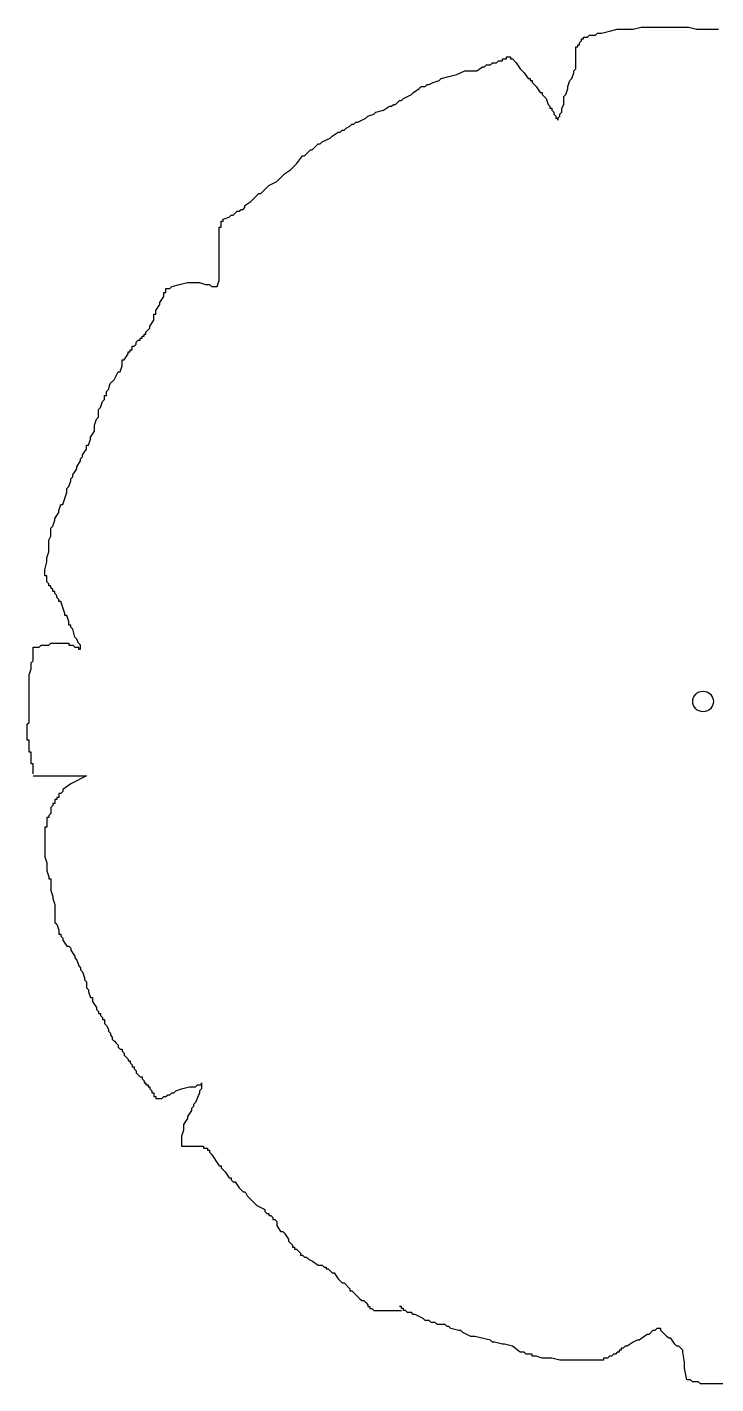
# Model space of a CAD drawing. Extents: x -4.01 to 4.09, y -4.05 to 4.
# Drawn here: x -4.01 to 0.08, y -4.05 to 4 of the extents above; entities that cross this region are included whole.
import ezdxf

# ---------------------------------------------------------------- set-up
doc = ezdxf.new("R2010")
doc.units = 0
doc.header["$MEASUREMENT"] = 0
doc.layers.add('P-ARVORE', color=2, linetype='CONTINUOUS')

msp = doc.modelspace()

# ---------------------------------------------------------------- linework, layer by layer
at = {"layer": 'P-ARVORE'}
for p, q in [((-0.6856, 3.9443), (-0.6739, 3.956)), ((-0.6739, 3.956), (-0.6387, 3.956)), ((-0.6387, 3.956), (-0.627, 3.9678)), ((-0.627, 3.9678), (-0.6035, 3.9678)), ((-0.6035, 3.9678), (-0.5563, 3.9795)), ((-0.5563, 3.9795), (-0.5093, 3.9913)), ((-0.5093, 3.9913), (-0.4152, 3.9913)), ((-0.4152, 3.9913), (-0.3683, 4.003)), ((-0.3683, 4.003), (-0.0861, 4.003)), ((-0.0861, 4.003), (-0.0389, 3.9913)), ((-0.0389, 3.9913), (0.0905, 3.9913)), ((-0.7563, 3.7562), (-0.7563, 3.8856)), ((-0.7563, 3.8856), (-0.7446, 3.8856)), ((-0.7446, 3.8856), (-0.7446, 3.8973)), ((-0.7446, 3.8973), (-0.7329, 3.8973)), ((-0.7329, 3.9091), (-0.7211, 3.9208)), ((-0.7329, 3.8973), (-0.7329, 3.9091)), ((-0.7211, 3.9208), (-0.7211, 3.9326)), ((-0.7211, 3.9326), (-0.7094, 3.9326)), ((-0.7094, 3.9326), (-0.7094, 3.9443)), ((-0.7094, 3.9443), (-0.6856, 3.9443)), ((-1.262, 3.7797), (-1.2503, 3.7914)), ((-1.2503, 3.7914), (-1.2265, 3.7914)), ((-1.2265, 3.7914), (-1.2147, 3.8032)), ((-1.2147, 3.8032), (-1.1913, 3.8032)), ((-1.1913, 3.8032), (-1.1913, 3.8149)), ((-1.1913, 3.8149), (-1.1678, 3.8149)), ((-1.1678, 3.8149), (-1.1678, 3.8266)), ((-1.1678, 3.8266), (-1.1444, 3.8266)), ((-1.1444, 3.8266), (-1.1444, 3.8149)), ((-1.1444, 3.8149), (-1.1326, 3.8149)), ((-1.1326, 3.8149), (-1.1092, 3.7914)), ((-1.1092, 3.7914), (-1.0854, 3.7562)), ((-1.5559, 3.6975), (-1.5089, 3.7092)), ((-1.5089, 3.7092), (-1.4617, 3.721)), ((-1.4617, 3.721), (-1.4148, 3.7444)), ((-1.4148, 3.7444), (-1.3441, 3.7444)), ((-1.3441, 3.7444), (-1.3089, 3.7679)), ((-1.3089, 3.7679), (-1.2972, 3.7679)), ((-1.2972, 3.7679), (-1.2854, 3.7797)), ((-1.2854, 3.7797), (-1.262, 3.7797)), ((-1.0854, 3.7562), (-1.0619, 3.7327)), ((-1.0619, 3.7327), (-1.0385, 3.6975)), ((-0.7798, 3.6975), (-0.768, 3.7327)), ((-0.768, 3.7444), (-0.7563, 3.7562)), ((-0.768, 3.7327), (-0.768, 3.7444)), ((-1.7204, 3.615), (-1.6852, 3.6385)), ((-1.6852, 3.6385), (-1.6735, 3.6503)), ((-1.6735, 3.6503), (-1.65, 3.6503)), ((-1.65, 3.6503), (-1.6383, 3.662)), ((-1.6383, 3.662), (-1.6262, 3.662)), ((-1.6262, 3.662), (-1.6028, 3.674)), ((-1.6028, 3.674), (-1.5676, 3.6857)), ((-1.5676, 3.6857), (-1.5559, 3.6975)), ((-1.0385, 3.6975), (-1.0267, 3.6975)), ((-1.0267, 3.6975), (-1.0267, 3.6857)), ((-1.0267, 3.6857), (-1.015, 3.6857)), ((-1.015, 3.6857), (-1.015, 3.674)), ((-1.015, 3.674), (-1.0033, 3.662)), ((-1.0033, 3.662), (-0.9916, 3.6503)), ((-0.9916, 3.6503), (-0.9678, 3.615)), ((-0.815, 3.6033), (-0.8032, 3.6385)), ((-0.8032, 3.6503), (-0.7915, 3.6857)), ((-0.8032, 3.6385), (-0.8032, 3.6503)), ((-0.7915, 3.6857), (-0.7798, 3.6975)), ((-1.8497, 3.5329), (-1.838, 3.5446)), ((-1.838, 3.5446), (-1.8263, 3.5446)), ((-1.8263, 3.5446), (-1.8028, 3.5681)), ((-1.8028, 3.5681), (-1.7911, 3.5681)), ((-1.7911, 3.5681), (-1.7794, 3.5798)), ((-1.7794, 3.5798), (-1.7321, 3.6033)), ((-1.7321, 3.6033), (-1.7204, 3.615)), ((-0.9678, 3.615), (-0.956, 3.615)), ((-0.956, 3.615), (-0.956, 3.6033)), ((-0.956, 3.6033), (-0.9326, 3.5798)), ((-0.9326, 3.5798), (-0.9208, 3.5446)), ((-0.9208, 3.5446), (-0.9091, 3.5329)), ((-0.8388, 3.5211), (-0.8267, 3.5446)), ((-0.8267, 3.5916), (-0.815, 3.6033)), ((-0.8267, 3.5446), (-0.8267, 3.5916)), ((-2.0025, 3.4622), (-1.9908, 3.4739)), ((-1.9908, 3.4739), (-1.9556, 3.4856)), ((-1.9556, 3.4856), (-1.9439, 3.4976)), ((-1.9439, 3.4976), (-1.897, 3.5094)), ((-1.897, 3.5094), (-1.8615, 3.5329)), ((-1.8615, 3.5329), (-1.8497, 3.5329)), ((-0.9091, 3.5329), (-0.9091, 3.5211)), ((-0.9091, 3.5211), (-0.8974, 3.5211)), ((-0.8974, 3.5211), (-0.8974, 3.5094)), ((-0.8974, 3.5094), (-0.8857, 3.4976)), ((-0.8857, 3.4976), (-0.8857, 3.4856)), ((-0.8857, 3.4856), (-0.8739, 3.4739)), ((-0.8739, 3.4739), (-0.8739, 3.4622)), ((-0.8622, 3.4622), (-0.8505, 3.4739)), ((-0.8505, 3.4856), (-0.8388, 3.4976)), ((-0.8505, 3.4739), (-0.8505, 3.4856)), ((-0.8388, 3.4976), (-0.8388, 3.5211)), ((-2.1553, 3.38), (-2.1436, 3.3917)), ((-2.1436, 3.3917), (-2.1319, 3.3917)), ((-2.1319, 3.3917), (-2.1202, 3.4034)), ((-2.1202, 3.4034), (-2.0967, 3.4152)), ((-2.0967, 3.4152), (-2.085, 3.4269)), ((-2.085, 3.4269), (-2.0732, 3.4269)), ((-2.0732, 3.4269), (-2.0615, 3.4387)), ((-2.0615, 3.4387), (-2.0498, 3.4387)), ((-2.0498, 3.4387), (-2.0025, 3.4622)), ((-0.8739, 3.4622), (-0.8622, 3.4622)), ((-0.8622, 3.4622), (-0.8622, 3.4504)), ((-0.8622, 3.4504), (-0.8622, 3.4622)), ((-2.2968, 3.2975), (-2.2847, 3.3093)), ((-2.2847, 3.3093), (-2.273, 3.3093)), ((-2.273, 3.3093), (-2.2612, 3.3213)), ((-2.2612, 3.3213), (-2.2143, 3.3447)), ((-2.2143, 3.3447), (-2.2026, 3.3565)), ((-2.2026, 3.3565), (-2.1674, 3.38)), ((-2.1674, 3.38), (-2.1553, 3.38)), ((-2.414, 3.1919), (-2.3789, 3.2388)), ((-2.3789, 3.2388), (-2.3671, 3.2388)), ((-2.3671, 3.2388), (-2.3319, 3.274)), ((-2.3319, 3.274), (-2.3202, 3.274)), ((-2.3202, 3.274), (-2.2968, 3.2975)), ((-2.4847, 3.1329), (-2.4496, 3.1566)), ((-2.4496, 3.1566), (-2.4378, 3.1684)), ((-2.4378, 3.1684), (-2.414, 3.1919)), ((-2.6258, 3.0155), (-2.5789, 3.0624)), ((-2.5789, 3.0624), (-2.5317, 3.0859)), ((-2.5317, 3.0859), (-2.4847, 3.1329)), ((-2.6845, 2.9683), (-2.6727, 2.9803)), ((-2.6727, 2.9803), (-2.6375, 3.0155)), ((-2.6375, 3.0155), (-2.6258, 3.0155)), ((-2.7904, 2.8861), (-2.7669, 2.9096)), ((-2.7669, 2.9096), (-2.7552, 2.9096)), ((-2.7552, 2.9096), (-2.7434, 2.9213)), ((-2.7434, 2.9213), (-2.7317, 2.9213)), ((-2.7317, 2.9213), (-2.72, 2.933)), ((-2.72, 2.9448), (-2.6845, 2.9683)), ((-2.72, 2.933), (-2.72, 2.9448)), ((-2.8611, 2.8156), (-2.8611, 2.8509)), ((-2.8611, 2.8509), (-2.8493, 2.8509)), ((-2.8493, 2.8626), (-2.8138, 2.8743)), ((-2.8493, 2.8509), (-2.8493, 2.8626)), ((-2.8138, 2.8743), (-2.8021, 2.8861)), ((-2.8021, 2.8861), (-2.7904, 2.8861)), ((-2.8728, 2.4981), (-2.8728, 2.8156)), ((-2.8728, 2.8156), (-2.8611, 2.8156)), ((-2.8845, 2.4629), (-2.8728, 2.4981)), ((-3.2019, 2.4039), (-3.2019, 2.4274)), ((-3.2019, 2.4274), (-3.1901, 2.4274)), ((-3.1901, 2.4274), (-3.1901, 2.4511)), ((-3.1901, 2.4511), (-3.1667, 2.4511)), ((-3.1667, 2.4511), (-3.1549, 2.4629)), ((-3.1549, 2.4629), (-3.108, 2.4746)), ((-3.108, 2.4746), (-3.0608, 2.4864)), ((-3.0608, 2.4864), (-2.9904, 2.4864)), ((-2.9904, 2.4864), (-2.9552, 2.4746)), ((-2.9552, 2.4746), (-2.9314, 2.4746)), ((-2.9314, 2.4746), (-2.9197, 2.4629)), ((-2.9197, 2.4629), (-2.8845, 2.4629)), ((-3.2491, 2.3217), (-3.2257, 2.357)), ((-3.2257, 2.3687), (-3.2019, 2.4039)), ((-3.2257, 2.357), (-3.2257, 2.3687)), ((-3.2843, 2.2276), (-3.2608, 2.2628)), ((-3.2608, 2.2628), (-3.2608, 2.2983)), ((-3.2608, 2.2983), (-3.2491, 2.2983)), ((-3.2491, 2.2983), (-3.2491, 2.3217)), ((-3.3195, 2.1689), (-3.3195, 2.1806)), ((-3.3195, 2.1806), (-3.3077, 2.1806)), ((-3.3077, 2.1923), (-3.2843, 2.2158)), ((-3.3077, 2.1806), (-3.3077, 2.1923)), ((-3.2843, 2.2158), (-3.2843, 2.2276)), ((-3.3902, 2.0864), (-3.3902, 2.1101)), ((-3.3902, 2.1101), (-3.3785, 2.1101)), ((-3.3785, 2.1101), (-3.3667, 2.1219)), ((-3.3667, 2.1336), (-3.355, 2.1454)), ((-3.3667, 2.1219), (-3.3667, 2.1336)), ((-3.355, 2.1454), (-3.3429, 2.1454)), ((-3.3429, 2.1454), (-3.3429, 2.1571)), ((-3.3429, 2.1571), (-3.3312, 2.1571)), ((-3.3312, 2.1571), (-3.3312, 2.1689)), ((-3.3312, 2.1689), (-3.3195, 2.1689)), ((-3.4488, 1.9925), (-3.4488, 2.0277)), ((-3.4488, 2.0277), (-3.4371, 2.0277)), ((-3.4371, 2.0277), (-3.4136, 2.0629)), ((-3.4136, 2.0629), (-3.4136, 2.0747)), ((-3.4136, 2.0747), (-3.4019, 2.0747)), ((-3.4019, 2.0747), (-3.4019, 2.0864)), ((-3.4019, 2.0864), (-3.3902, 2.0864)), ((-3.4961, 1.91), (-3.4723, 1.9573)), ((-3.4723, 1.9573), (-3.4605, 1.9573)), ((-3.4605, 1.9573), (-3.4488, 1.9925)), ((-3.5313, 1.8513), (-3.5195, 1.8866)), ((-3.5195, 1.8866), (-3.4961, 1.91)), ((-3.5782, 1.7454), (-3.5664, 1.7809)), ((-3.5664, 1.7809), (-3.5547, 1.7926)), ((-3.5547, 1.7926), (-3.5547, 1.8161)), ((-3.5547, 1.8161), (-3.543, 1.8161)), ((-3.543, 1.8396), (-3.5313, 1.8513)), ((-3.543, 1.8161), (-3.543, 1.8396)), ((-3.5899, 1.7337), (-3.5782, 1.7454)), ((-3.5899, 1.6867), (-3.5899, 1.7337)), ((-3.6137, 1.6397), (-3.6016, 1.675)), ((-3.6137, 1.6045), (-3.6137, 1.6397)), ((-3.6016, 1.675), (-3.5899, 1.6867)), ((-3.6489, 1.5221), (-3.6372, 1.5573)), ((-3.6372, 1.569), (-3.6137, 1.6045)), ((-3.6372, 1.5573), (-3.6372, 1.569)), ((-3.6958, 1.4399), (-3.6841, 1.4516)), ((-3.6841, 1.4634), (-3.6606, 1.4986)), ((-3.6841, 1.4516), (-3.6841, 1.4634)), ((-3.6606, 1.4986), (-3.6606, 1.5221)), ((-3.6606, 1.5221), (-3.6489, 1.5221)), ((-3.743, 1.3457), (-3.7192, 1.3809)), ((-3.7192, 1.3927), (-3.6958, 1.4281)), ((-3.7192, 1.3809), (-3.7192, 1.3927)), ((-3.6958, 1.4281), (-3.6958, 1.4399)), ((-3.7665, 1.2753), (-3.7548, 1.3105)), ((-3.7548, 1.3222), (-3.743, 1.334)), ((-3.7548, 1.3105), (-3.7548, 1.3222)), ((-3.743, 1.334), (-3.743, 1.3457)), ((-3.79, 1.2046), (-3.7782, 1.24)), ((-3.7782, 1.2635), (-3.7665, 1.2753)), ((-3.7782, 1.24), (-3.7782, 1.2635)), ((-3.8251, 1.1341), (-3.8134, 1.1693)), ((-3.8251, 1.1224), (-3.8251, 1.1341)), ((-3.8134, 1.1693), (-3.8017, 1.1693)), ((-3.8017, 1.1693), (-3.79, 1.2046)), ((-3.8603, 1.0399), (-3.8486, 1.0754)), ((-3.8486, 1.0871), (-3.8251, 1.1224)), ((-3.8486, 1.0754), (-3.8486, 1.0871)), ((-3.8841, 0.9577), (-3.872, 0.9812)), ((-3.872, 1.0282), (-3.8603, 1.0399)), ((-3.872, 0.9812), (-3.872, 1.0282)), ((-3.8958, 0.8518), (-3.8841, 0.8873)), ((-3.8841, 0.8873), (-3.8841, 0.9577)), ((-3.9076, 0.7814), (-3.8958, 0.8283)), ((-3.8958, 0.8283), (-3.8958, 0.8518)), ((-3.9076, 0.7461), (-3.9076, 0.7814)), ((-3.8958, 0.7461), (-3.9076, 0.7461)), ((-3.8958, 0.7109), (-3.8958, 0.7461)), ((-3.8841, 0.6989), (-3.8958, 0.7109)), ((-3.8841, 0.6872), (-3.8841, 0.6989)), ((-3.872, 0.6872), (-3.8841, 0.6872)), ((-3.872, 0.6754), (-3.872, 0.6872)), ((-3.8603, 0.6637), (-3.872, 0.6754)), ((-3.8603, 0.652), (-3.8603, 0.6637)), ((-3.8486, 0.652), (-3.8603, 0.652)), ((-3.8486, 0.6402), (-3.8486, 0.652)), ((-3.8369, 0.6285), (-3.8486, 0.6402)), ((-3.8369, 0.6167), (-3.8369, 0.6285)), ((-3.8251, 0.605), (-3.8369, 0.6167)), ((-3.8251, 0.5933), (-3.8251, 0.605)), ((-3.8134, 0.5933), (-3.8251, 0.5933)), ((-3.8017, 0.558), (-3.8134, 0.5933)), ((-3.79, 0.5226), (-3.8017, 0.558)), ((-3.79, 0.5108), (-3.79, 0.5226)), ((-3.7782, 0.5108), (-3.79, 0.5108)), ((-3.7665, 0.4756), (-3.7782, 0.5108)), ((-3.7665, 0.4521), (-3.7665, 0.4756)), ((-3.7548, 0.4521), (-3.7665, 0.4521)), ((-3.7548, 0.4404), (-3.7548, 0.4521)), ((-3.743, 0.4286), (-3.7548, 0.4404)), ((-3.731, 0.3817), (-3.743, 0.4286)), ((-3.9779, 0.2405), (-3.9779, 0.3227)), ((-3.9779, 0.3227), (-3.9428, 0.3227)), ((-3.9428, 0.3227), (-3.931, 0.3344)), ((-3.931, 0.3344), (-3.8841, 0.3344)), ((-3.8841, 0.3344), (-3.872, 0.3462)), ((-3.872, 0.3462), (-3.7665, 0.3462)), ((-3.7665, 0.3462), (-3.7665, 0.3344)), ((-3.7665, 0.3344), (-3.743, 0.3344)), ((-3.743, 0.3344), (-3.731, 0.3227)), ((-3.7192, 0.3699), (-3.731, 0.3817)), ((-3.731, 0.3227), (-3.7075, 0.3227)), ((-3.7075, 0.3462), (-3.7192, 0.3699)), ((-3.6958, 0.3344), (-3.7075, 0.3462)), ((-3.7075, 0.3227), (-3.7075, 0.311)), ((-3.6958, 0.311), (-3.6958, 0.3344)), ((-3.7075, 0.311), (-3.6958, 0.311)), ((-4.0014, 0.1581), (-3.9897, 0.1935)), ((-3.9897, 0.2288), (-3.9779, 0.2405)), ((-3.9897, 0.1935), (-3.9897, 0.2288)), ((-4.0014, -0.124), (-4.0014, 0.1581)), ((-4.0135, -0.1357), (-4.0014, -0.124)), ((-4.0135, -0.2299), (-4.0135, -0.1357)), ((-4.0014, -0.2299), (-4.0135, -0.2299)), ((-4.0014, -0.3003), (-4.0014, -0.2299)), ((-3.9897, -0.3003), (-4.0014, -0.3003)), ((-3.9897, -0.371), (-3.9897, -0.3003)), ((-3.9779, -0.371), (-3.9897, -0.371)), ((-3.9779, -0.4297), (-3.9779, -0.371)), ((-3.9778, -0.4411), (-3.6603, -0.4411)), ((-3.6603, -0.4411), (-3.7544, -0.488)), ((-3.8134, -0.547), (-3.825, -0.547)), ((-3.825, -0.547), (-3.825, -0.5704)), ((-3.8015, -0.5352), (-3.8134, -0.547)), ((-3.7544, -0.488), (-3.8015, -0.5235)), ((-3.8015, -0.5235), (-3.8015, -0.5352)), ((-3.8605, -0.6174), (-3.8721, -0.6294)), ((-3.8721, -0.6294), (-3.8721, -0.6646)), ((-3.8485, -0.6056), (-3.8605, -0.6056)), ((-3.8605, -0.6056), (-3.8605, -0.6174)), ((-3.837, -0.5822), (-3.8485, -0.5822)), ((-3.8485, -0.5822), (-3.8485, -0.6056)), ((-3.825, -0.5704), (-3.837, -0.5704)), ((-3.837, -0.5704), (-3.837, -0.5822)), ((-3.884, -0.6881), (-3.8956, -0.6881)), ((-3.8956, -0.6881), (-3.8956, -0.7467)), ((-3.8721, -0.6646), (-3.884, -0.6763)), ((-3.884, -0.6763), (-3.884, -0.6881)), ((-3.8956, -0.7467), (-3.9076, -0.7467)), ((-3.9076, -0.7467), (-3.9076, -0.9233)), ((-3.9076, -0.9233), (-3.8956, -0.9585)), ((-3.8956, -0.9585), (-3.8956, -1.0054)), ((-3.8956, -1.0054), (-3.884, -1.0409)), ((-3.884, -1.0409), (-3.884, -1.0526)), ((-3.884, -1.0526), (-3.8721, -1.0526)), ((-3.8721, -1.0526), (-3.8721, -1.123)), ((-3.8721, -1.123), (-3.8605, -1.1585)), ((-3.8605, -1.1585), (-3.8605, -1.1702)), ((-3.8605, -1.1702), (-3.8485, -1.2054)), ((-3.8485, -1.2054), (-3.8485, -1.3113)), ((-3.8485, -1.3113), (-3.837, -1.323)), ((-3.837, -1.323), (-3.825, -1.3582)), ((-3.825, -1.3582), (-3.825, -1.3817)), ((-3.825, -1.3817), (-3.8134, -1.3817)), ((-3.8134, -1.3817), (-3.8134, -1.3934)), ((-3.8134, -1.3934), (-3.8015, -1.4054)), ((-3.8015, -1.4054), (-3.8015, -1.4172)), ((-3.8015, -1.4172), (-3.778, -1.4524)), ((-3.778, -1.4524), (-3.7664, -1.4524)), ((-3.7664, -1.4524), (-3.7544, -1.4641)), ((-3.7544, -1.4641), (-3.7544, -1.4758)), ((-3.7544, -1.4758), (-3.7309, -1.511)), ((-3.7309, -1.511), (-3.7309, -1.5228)), ((-3.7309, -1.5228), (-3.7193, -1.5348)), ((-3.7193, -1.5348), (-3.7074, -1.57)), ((-3.7074, -1.57), (-3.6958, -1.5817)), ((-3.6958, -1.5817), (-3.6958, -1.5934)), ((-3.6958, -1.5934), (-3.6838, -1.6052)), ((-3.6838, -1.6052), (-3.6723, -1.6404)), ((-3.6723, -1.6404), (-3.6723, -1.6521)), ((-3.6723, -1.6521), (-3.6603, -1.6641)), ((-3.6603, -1.6641), (-3.6603, -1.6993)), ((-3.6603, -1.6993), (-3.6487, -1.7111)), ((-3.6487, -1.7111), (-3.6487, -1.7228)), ((-3.6487, -1.7228), (-3.6368, -1.758)), ((-3.6368, -1.758), (-3.6252, -1.758)), ((-3.6252, -1.758), (-3.6252, -1.7814)), ((-3.6252, -1.7814), (-3.6017, -1.8169)), ((-3.6017, -1.8169), (-3.6017, -1.8287)), ((-3.6017, -1.8287), (-3.5897, -1.8404)), ((-3.5897, -1.8404), (-3.5897, -1.8521)), ((-3.5897, -1.8521), (-3.5782, -1.8521)), ((-3.5782, -1.8521), (-3.5782, -1.8639)), ((-3.5782, -1.8639), (-3.5662, -1.8756)), ((-3.5662, -1.8756), (-3.5662, -1.8873)), ((-3.5662, -1.8873), (-3.5546, -1.8873)), ((-3.5546, -1.8873), (-3.5546, -1.9111)), ((-3.5546, -1.9111), (-3.5427, -1.9228)), ((-3.5427, -1.9228), (-3.5311, -1.9463)), ((-3.5311, -1.9463), (-3.5311, -1.958)), ((-3.5311, -1.958), (-3.5191, -1.9697)), ((-3.5191, -1.9697), (-3.5191, -1.9815)), ((-3.5191, -1.9815), (-3.5076, -1.9932)), ((-3.5076, -1.9932), (-3.5076, -2.0049)), ((-3.5076, -2.0049), (-3.4956, -2.0167)), ((-3.4956, -2.0167), (-3.484, -2.0284)), ((-3.484, -2.0284), (-3.4725, -2.0404)), ((-3.4725, -2.0404), (-3.4725, -2.0521)), ((-3.4725, -2.0521), (-3.4605, -2.0639)), ((-3.4605, -2.0639), (-3.4489, -2.0639)), ((-3.4489, -2.0639), (-3.4489, -2.0756)), ((-3.4489, -2.0756), (-3.437, -2.0873)), ((-3.437, -2.0873), (-3.437, -2.0991)), ((-3.437, -2.0991), (-3.4254, -2.1108)), ((-3.4254, -2.1108), (-3.4135, -2.1225)), ((-3.4135, -2.1225), (-3.4135, -2.1343)), ((-3.4135, -2.1343), (-3.4019, -2.1343)), ((-3.4019, -2.1343), (-3.4019, -2.146)), ((-3.4019, -2.146), (-3.3899, -2.1577)), ((-3.3899, -2.1577), (-3.3899, -2.1698)), ((-3.3899, -2.1698), (-3.3784, -2.1698)), ((-3.3784, -2.1698), (-3.3784, -2.1815)), ((-3.3784, -2.1815), (-3.3664, -2.1932)), ((-3.3664, -2.1932), (-3.3664, -2.2049)), ((-3.3664, -2.2049), (-3.3548, -2.2167)), ((-3.3548, -2.2167), (-3.3429, -2.2284)), ((-3.3429, -2.2284), (-3.3313, -2.2284)), ((-3.3313, -2.2284), (-3.3313, -2.2401)), ((-3.3313, -2.2401), (-3.3193, -2.2519)), ((-3.3193, -2.2519), (-3.3193, -2.2636)), ((-3.3193, -2.2636), (-3.3078, -2.2636)), ((-3.3078, -2.2636), (-3.3078, -2.2753)), ((-3.3078, -2.2753), (-3.2958, -2.2753)), ((-3.2958, -2.2753), (-3.2958, -2.2871)), ((-3.2958, -2.2871), (-3.2842, -2.2871)), ((-3.2842, -2.2871), (-3.2842, -2.2991)), ((-3.2842, -2.2991), (-3.2723, -2.3108)), ((-3.2723, -2.3108), (-3.2723, -2.3226)), ((-3.2723, -2.3226), (-3.2607, -2.3226)), ((-3.2607, -2.3226), (-3.2607, -2.346)), ((-3.1901, -2.346), (-3.1782, -2.3343)), ((-3.1782, -2.3343), (-3.1666, -2.3343)), ((-3.1666, -2.3343), (-3.1546, -2.3226)), ((-3.1546, -2.3226), (-3.1431, -2.3226)), ((-3.1431, -2.3226), (-3.1311, -2.3108)), ((-3.1311, -2.3108), (-3.096, -2.2991)), ((-3.096, -2.2991), (-3.049, -2.2871)), ((-3.049, -2.2871), (-3.0139, -2.2871)), ((-3.0139, -2.2871), (-3.0019, -2.2753)), ((-2.9903, -2.3226), (-3.0139, -2.3812)), ((-3.0019, -2.2753), (-2.9784, -2.2753)), ((-2.9784, -2.2991), (-2.9903, -2.3108)), ((-2.9903, -2.3108), (-2.9903, -2.3226)), ((-2.9784, -2.2753), (-2.9784, -2.2636)), ((-2.9784, -2.2636), (-2.9784, -2.2991)), ((-3.2607, -2.346), (-3.2488, -2.346)), ((-3.2488, -2.346), (-3.2488, -2.3578)), ((-3.2488, -2.3578), (-3.2137, -2.3578)), ((-3.2137, -2.3578), (-3.2017, -2.346)), ((-3.2017, -2.346), (-3.1901, -2.346)), ((-3.0254, -2.4047), (-3.0374, -2.4164)), ((-3.0139, -2.3812), (-3.0254, -2.393)), ((-3.0254, -2.393), (-3.0254, -2.4047)), ((-3.0605, -2.4754), (-3.0841, -2.5106)), ((-3.0374, -2.4284), (-3.0605, -2.4636)), ((-3.0605, -2.4636), (-3.0605, -2.4754)), ((-3.0374, -2.4164), (-3.0374, -2.4284)), ((-3.0841, -2.5458), (-3.096, -2.5812)), ((-3.0841, -2.5106), (-3.0841, -2.5458)), ((-3.096, -2.5812), (-3.096, -2.6399)), ((-3.096, -2.6399), (-2.9668, -2.6399)), ((-2.9668, -2.6399), (-2.9668, -2.6516)), ((-2.9668, -2.6516), (-2.9433, -2.6516)), ((-2.9433, -2.6516), (-2.9433, -2.6634)), ((-2.9433, -2.6634), (-2.9313, -2.6634)), ((-2.9313, -2.6634), (-2.9313, -2.6751)), ((-2.9313, -2.6751), (-2.9197, -2.6871)), ((-2.9197, -2.6871), (-2.8727, -2.7575)), ((-2.8727, -2.7575), (-2.8607, -2.7575)), ((-2.8607, -2.7575), (-2.8607, -2.7692)), ((-2.8607, -2.7692), (-2.8492, -2.781)), ((-2.8492, -2.781), (-2.8372, -2.7927)), ((-2.8372, -2.7927), (-2.8137, -2.8282)), ((-2.8137, -2.8282), (-2.8021, -2.8282)), ((-2.8021, -2.8282), (-2.8021, -2.8399)), ((-2.8021, -2.8399), (-2.7901, -2.8517)), ((-2.7901, -2.8517), (-2.7786, -2.8517)), ((-2.7786, -2.8517), (-2.755, -2.8869)), ((-2.755, -2.8869), (-2.7431, -2.8986)), ((-2.7431, -2.8986), (-2.7315, -2.9103)), ((-2.7315, -2.9103), (-2.7196, -2.9103)), ((-2.7196, -2.9103), (-2.708, -2.9338)), ((-2.708, -2.9338), (-2.6725, -2.9693)), ((-2.6725, -2.9693), (-2.6609, -2.981)), ((-2.6609, -2.981), (-2.649, -2.9927)), ((-2.649, -2.9927), (-2.6019, -3.0162)), ((-2.6019, -3.0162), (-2.6019, -3.0279)), ((-2.6019, -3.0279), (-2.5903, -3.0397)), ((-2.5903, -3.0397), (-2.5788, -3.0397)), ((-2.5788, -3.0397), (-2.5788, -3.0514)), ((-2.5788, -3.0514), (-2.5668, -3.0514)), ((-2.5668, -3.0514), (-2.5552, -3.0631)), ((-2.5552, -3.0631), (-2.5552, -3.0751)), ((-2.5552, -3.0751), (-2.5433, -3.0751)), ((-2.5433, -3.0751), (-2.5317, -3.0869)), ((-2.5317, -3.0869), (-2.5317, -3.1103)), ((-2.5317, -3.1103), (-2.5082, -3.1455)), ((-2.5082, -3.1455), (-2.4962, -3.1455)), ((-2.4962, -3.1455), (-2.4847, -3.1573)), ((-2.4847, -3.1573), (-2.4611, -3.1925)), ((-2.4611, -3.1925), (-2.4611, -3.2045)), ((-2.4611, -3.2045), (-2.4376, -3.2279)), ((-2.4376, -3.2279), (-2.4376, -3.2397)), ((-2.4376, -3.2397), (-2.4257, -3.2397)), ((-2.4257, -3.2397), (-2.4257, -3.2514)), ((-2.4257, -3.2514), (-2.4141, -3.2514)), ((-2.4141, -3.2514), (-2.4021, -3.2631)), ((-2.4021, -3.2631), (-2.3906, -3.2749)), ((-2.3906, -3.2749), (-2.3906, -3.2866)), ((-2.3906, -3.2866), (-2.3786, -3.2866)), ((-2.3786, -3.2866), (-2.367, -3.2983)), ((-2.367, -3.2983), (-2.3551, -3.2983)), ((-2.3551, -3.2983), (-2.3435, -3.3101)), ((-2.3435, -3.3101), (-2.32, -3.3218)), ((-2.32, -3.3218), (-2.2845, -3.3456)), ((-2.2845, -3.3456), (-2.261, -3.3456)), ((-2.261, -3.3456), (-2.2494, -3.3573)), ((-2.2494, -3.3573), (-2.2374, -3.3573)), ((-2.2374, -3.3573), (-2.2374, -3.369)), ((-2.2374, -3.369), (-2.2259, -3.369)), ((-2.2259, -3.369), (-2.2139, -3.3808)), ((-2.2139, -3.3808), (-2.2023, -3.3925)), ((-2.2023, -3.3925), (-2.1904, -3.3925)), ((-2.1904, -3.3925), (-2.1668, -3.4277)), ((-2.1668, -3.4277), (-2.1437, -3.4511)), ((-2.1437, -3.4511), (-2.1317, -3.4511)), ((-2.1317, -3.4511), (-2.0966, -3.4866)), ((-2.0966, -3.4866), (-2.0966, -3.4984)), ((-2.0966, -3.4984), (-2.0847, -3.4984)), ((-2.0847, -3.4984), (-2.0731, -3.5101)), ((-2.0731, -3.5101), (-2.0376, -3.5453)), ((-2.0376, -3.5453), (-2.0261, -3.557)), ((-2.0261, -3.557), (-2.0141, -3.557)), ((-2.0141, -3.557), (-2.0025, -3.5688)), ((-2.0025, -3.5688), (-1.9906, -3.5808)), ((-1.9906, -3.5808), (-1.9906, -3.5925)), ((-1.9906, -3.5925), (-1.979, -3.5925)), ((-1.979, -3.5925), (-1.979, -3.6042)), ((-1.979, -3.6042), (-1.967, -3.6042)), ((-1.967, -3.6042), (-1.9555, -3.616)), ((-1.9555, -3.616), (-1.7908, -3.616)), ((-1.7912, -3.5922), (-1.8027, -3.5922)), ((-1.7912, -3.6042), (-1.7912, -3.5922)), ((-1.7792, -3.6042), (-1.7912, -3.6042)), ((-1.7792, -3.616), (-1.7792, -3.6042)), ((-1.7676, -3.616), (-1.7792, -3.616)), ((-1.7557, -3.6277), (-1.7676, -3.616)), ((-1.7321, -3.6277), (-1.7557, -3.6277)), ((-1.7206, -3.6394), (-1.7321, -3.6277)), ((-1.7086, -3.6394), (-1.7206, -3.6394)), ((-1.6616, -3.6629), (-1.7086, -3.6394)), ((-1.65, -3.6746), (-1.6616, -3.6629)), ((-1.6265, -3.6746), (-1.65, -3.6746)), ((-1.6145, -3.6864), (-1.6265, -3.6746)), ((-1.591, -3.6864), (-1.6145, -3.6864)), ((-1.5794, -3.6981), (-1.591, -3.6864)), ((-1.5323, -3.6981), (-1.5794, -3.6981)), ((-1.5204, -3.7098), (-1.5323, -3.6981)), ((-1.5088, -3.7098), (-1.5204, -3.7098)), ((-1.4969, -3.7216), (-1.5088, -3.7098)), ((-1.4498, -3.7336), (-1.4969, -3.7216)), ((-1.4382, -3.7336), (-1.4498, -3.7336)), ((-1.4263, -3.7453), (-1.4382, -3.7336)), ((-1.3796, -3.7688), (-1.4263, -3.7453)), ((-1.3561, -3.7688), (-1.3796, -3.7688)), ((-1.262, -3.7922), (-1.3561, -3.7688)), ((-0.3328, -3.757), (-0.3798, -3.7922)), ((-0.3212, -3.757), (-0.3328, -3.757)), ((-0.3093, -3.7453), (-0.3212, -3.757)), ((-0.2977, -3.7336), (-0.3093, -3.7453)), ((-0.2857, -3.7336), (-0.2977, -3.7336)), ((-0.2742, -3.7216), (-0.2857, -3.7336)), ((-0.2506, -3.7216), (-0.2742, -3.7216)), ((-0.2506, -3.7336), (-0.2506, -3.7216)), ((-0.2387, -3.7453), (-0.2506, -3.7336)), ((-0.2271, -3.757), (-0.2387, -3.7453)), ((-0.2151, -3.7688), (-0.2271, -3.757)), ((-0.2036, -3.7805), (-0.2151, -3.7688)), ((-0.1916, -3.7805), (-0.2036, -3.7805)), ((-0.1681, -3.8157), (-0.1916, -3.7805)), ((-1.25, -3.804), (-1.262, -3.7922)), ((-1.2384, -3.804), (-1.25, -3.804)), ((-1.1914, -3.8157), (-1.2384, -3.804)), ((-1.1794, -3.8157), (-1.1914, -3.8157)), ((-1.1324, -3.8274), (-1.1794, -3.8157)), ((-1.0853, -3.8629), (-1.1324, -3.8274)), ((-1.0618, -3.8629), (-1.0853, -3.8629)), ((-1.0502, -3.8747), (-1.0618, -3.8629)), ((-0.5094, -3.8629), (-0.521, -3.8747)), ((-0.4975, -3.8629), (-0.5094, -3.8629)), ((-0.4859, -3.8509), (-0.4975, -3.8509)), ((-0.4975, -3.8509), (-0.4975, -3.8629)), ((-0.474, -3.8392), (-0.4859, -3.8392)), ((-0.4859, -3.8392), (-0.4859, -3.8509)), ((-0.4624, -3.8274), (-0.474, -3.8392)), ((-0.4504, -3.8274), (-0.4624, -3.8274)), ((-0.4153, -3.804), (-0.4504, -3.8274)), ((-0.3918, -3.7922), (-0.4153, -3.804)), ((-0.3798, -3.7922), (-0.3918, -3.7922)), ((-0.1565, -3.8274), (-0.1681, -3.8157)), ((-0.1446, -3.8274), (-0.1565, -3.8274)), ((-0.133, -3.8392), (-0.1446, -3.8274)), ((-0.121, -3.8509), (-0.133, -3.8392)), ((-0.121, -3.8629), (-0.121, -3.8509)), ((-0.1095, -3.9216), (-0.121, -3.8629)), ((-1.0147, -3.8747), (-1.0502, -3.8747)), ((-1.0147, -3.8864), (-1.0147, -3.8747)), ((-0.9912, -3.8864), (-1.0147, -3.8864)), ((-0.9561, -3.8981), (-0.9912, -3.8864)), ((-0.8975, -3.8981), (-0.9561, -3.8981)), ((-0.8504, -3.9098), (-0.8975, -3.8981)), ((-0.5916, -3.9098), (-0.8504, -3.9098)), ((-0.5681, -3.8981), (-0.5916, -3.8981)), ((-0.5916, -3.8981), (-0.5916, -3.9098)), ((-0.5561, -3.8864), (-0.5681, -3.8981)), ((-0.5445, -3.8864), (-0.5561, -3.8864)), ((-0.5326, -3.8747), (-0.5445, -3.8864)), ((-0.521, -3.8747), (-0.5326, -3.8747)), ((-0.1095, -3.9568), (-0.1095, -3.9216)), ((-0.0975, -4.0275), (-0.1095, -3.9568)), ((-0.074, -4.0275), (-0.0975, -4.0275)), ((-0.0624, -4.0392), (-0.074, -4.0275)), ((-0.0273, -4.0392), (-0.0624, -4.0392)), ((-0.0153, -4.0509), (-0.0273, -4.0392)), ((0.1964, -4.0509), (-0.0153, -4.0509))]:
    msp.add_line(p, q, dxfattribs=at)
msp.add_circle((0, 0), 0.0613, dxfattribs=at)

doc.saveas('drawing.dxf')
